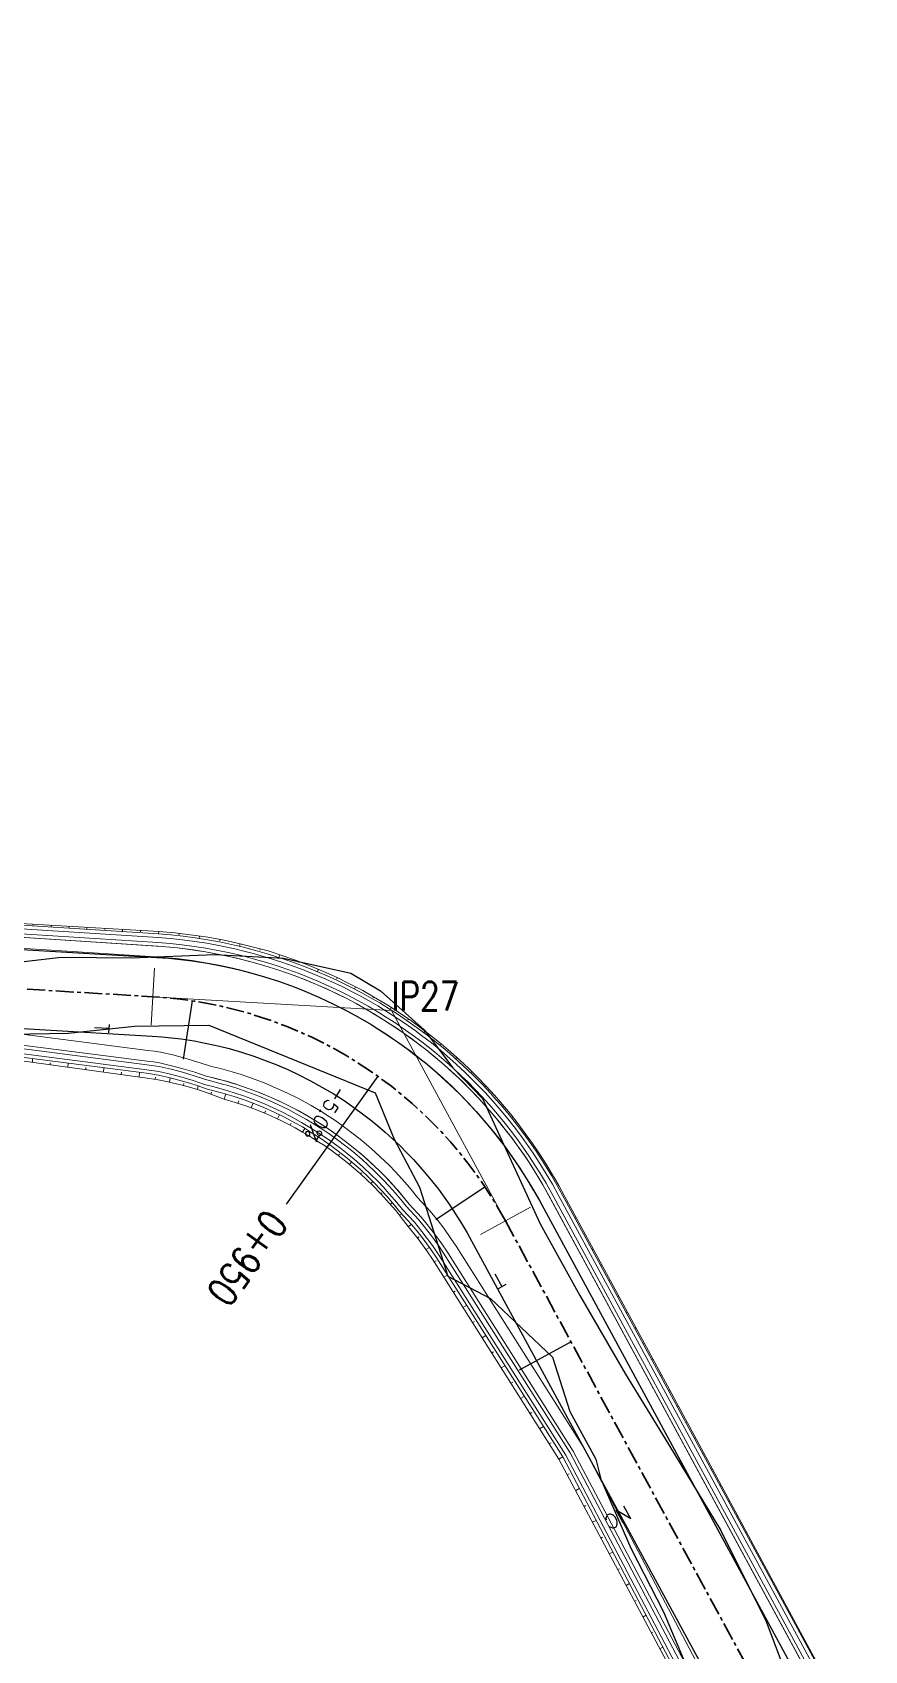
# Model space of a CAD drawing. Extents: x 337736 to 342003, y 3067251 to 3069533.
# Drawn here: x 338822.8 to 338880.9, y 3068641.5 to 3068754.5 of the extents above; entities that cross this region are included whole.
import ezdxf
from ezdxf.enums import TextEntityAlignment as Align

# ---------------------------------------------------------------- set-up
doc = ezdxf.new("R2010")
doc.units = 0
doc.header["$MEASUREMENT"] = 0
doc.linetypes.add('Center', pattern=[2, 1.25, -0.25, 0.25, -0.25])
for name, color, linetype, lineweight in [('BEC', 3, 'Continuous', 13), ('BES', 3, 'Continuous', 13), ('CFHatchLines', 4, 'Continuous', 0), ('Chainage', 7, 'Continuous', 25), ('Drain', 3, 'Continuous', 9), ('IP_Line', 150, 'Continuous', 9), ('LeftRoadExtreme', 7, 'Continuous', 13), ('RC', 9, 'Center', 30), ('RightRoadExtreme', 7, 'Continuous', 13), ('Road Width', 6, 'Continuous', 25), ('Shoulder', 30, 'Continuous', 15)]:
    doc.layers.add(name, color=color, linetype=linetype, lineweight=lineweight)
for name, color, linetype in [('IPName', 7, 'Continuous'), ('RoadEdge', 51, 'Continuous'), ('Super-Elevation', 1, 'Continuous')]:
    doc.layers.add(name, color=color, linetype=linetype)
doc.styles.get("Standard").update_dxf_attribs({"font": 'simplex.shx'})

msp = doc.modelspace()

# ---------------------------------------------------------------- linework, layer by layer
at = {"layer": 'BEC'}
for points in [[(338831.31, 3068689.17), (338831.08, 3068685.18)], [(338857.57, 3068672.47), (338854.06, 3068670.57)]]:
    msp.add_lwpolyline(points, dxfattribs=at)
at = {"layer": 'BES'}
for points in [[(338831.31, 3068689.17), (338831.08, 3068685.18)], [(338857.57, 3068672.47), (338854.06, 3068670.57)]]:
    msp.add_lwpolyline(points, dxfattribs=at)
at = {"layer": 'CFHatchLines'}
for p, q in [((338822.84, 3068692.16), (338822.84, 3068692.21)), ((338824.09, 3068692.03), (338824.09, 3068692.14)), ((338825.34, 3068692.01), (338825.34, 3068692.07)), ((338826.58, 3068691.87), (338826.59, 3068692)), ((338827.83, 3068691.86), (338827.84, 3068691.92)), ((338829.08, 3068691.71), (338829.08, 3068691.85)), ((338830.33, 3068691.7), (338830.33, 3068691.78)), ((338831.59, 3068691.55), (338831.6, 3068691.71)), ((338833.02, 3068691.5), (338833.03, 3068691.59)), ((338834.43, 3068691.23), (338834.46, 3068691.41)), ((338835.86, 3068691.08), (338835.88, 3068691.17)), ((338837.24, 3068690.69), (338837.29, 3068690.87)), ((338838.66, 3068690.42), (338838.68, 3068690.52)), ((338840, 3068689.91), (338840.06, 3068690.1)), ((338841.38, 3068689.53), (338841.42, 3068689.62)), ((338842.68, 3068688.92), (338842.76, 3068689.09)), ((338844.03, 3068688.42), (338844.07, 3068688.5)), ((338845.28, 3068687.71), (338845.35, 3068687.86)), ((338846.57, 3068687.09), (338846.61, 3068687.16)), ((338847.76, 3068686.28), (338847.84, 3068686.42)), ((338848.99, 3068685.56), (338849.04, 3068685.62)), ((338850.11, 3068684.66), (338850.2, 3068684.77)), ((338851.28, 3068683.82), (338851.32, 3068683.88)), ((338822.79, 3068682.84), (338822.78, 3068682.59)), ((338852.33, 3068682.84), (338852.41, 3068682.94)), ((338824.03, 3068682.55), (338824.02, 3068682.42)), ((338825.28, 3068682.52), (338825.26, 3068682.25)), ((338826.51, 3068682.22), (338826.51, 3068682.08)), ((338827.77, 3068682.21), (338827.75, 3068681.91)), ((338829, 3068681.89), (338828.99, 3068681.74)), ((338830.25, 3068681.89), (338830.23, 3068681.57)), ((338831.37, 3068681.56), (338831.36, 3068681.4)), ((338832.39, 3068681.51), (338832.35, 3068681.2)), ((338853.41, 3068681.91), (338853.46, 3068681.95)), ((338833.35, 3068681.1), (338833.33, 3068680.96)), ((338834.35, 3068680.94), (338834.3, 3068680.68)), ((338835.28, 3068680.51), (338835.25, 3068680.37)), ((338836.29, 3068680.38), (338836.18, 3068680.01)), ((338854.38, 3068680.85), (338854.46, 3068680.93)), ((338837.19, 3068679.9), (338837.12, 3068679.73)), ((338838.19, 3068679.73), (338838.06, 3068679.4)), ((338855.38, 3068679.82), (338855.42, 3068679.86)), ((338839.05, 3068679.19), (338838.98, 3068679.04)), ((338840.03, 3068678.93), (338839.89, 3068678.63)), ((338840.85, 3068678.33), (338840.78, 3068678.19)), ((338856.26, 3068678.69), (338856.34, 3068678.75)), ((338841.8, 3068677.97), (338841.65, 3068677.71)), ((338842.58, 3068677.32), (338842.5, 3068677.2)), ((338857.17, 3068677.58), (338857.2, 3068677.61)), ((338843.49, 3068676.87), (338843.33, 3068676.65)), ((338844.22, 3068676.17), (338844.14, 3068676.07)), ((338857.95, 3068676.38), (338858.03, 3068676.43)), ((338845.07, 3068675.63), (338844.92, 3068675.45)), ((338845.75, 3068674.88), (338845.68, 3068674.8)), ((338858.76, 3068675.2), (338858.8, 3068675.23)), ((338846.55, 3068674.27), (338846.41, 3068674.12)), ((338859.45, 3068673.94), (338859.53, 3068673.99)), ((338847.18, 3068673.47), (338847.11, 3068673.41)), ((338847.91, 3068672.78), (338847.78, 3068672.67)), ((338860.11, 3068672.82), (338860.15, 3068672.85)), ((338848.49, 3068671.96), (338848.42, 3068671.9)), ((338860.66, 3068671.7), (338860.74, 3068671.75)), ((338849.26, 3068671.27), (338849.03, 3068671.11)), ((338849.78, 3068670.4), (338849.66, 3068670.33)), ((338861.3, 3068670.63), (338861.34, 3068670.65)), ((338850.5, 3068669.66), (338850.26, 3068669.51)), ((338861.86, 3068669.5), (338861.94, 3068669.55)), ((338850.97, 3068668.72), (338850.84, 3068668.65)), ((338862.49, 3068668.43), (338862.53, 3068668.45)), ((338851.76, 3068667.73), (338851.51, 3068667.59)), ((338863.05, 3068667.31), (338863.13, 3068667.35)), ((338852.3, 3068666.6), (338852.18, 3068666.53)), ((338863.68, 3068666.23), (338863.72, 3068666.25)), ((338853.1, 3068665.61), (338852.84, 3068665.47)), ((338864.24, 3068665.11), (338864.32, 3068665.15)), ((338853.64, 3068664.48), (338853.51, 3068664.41)), ((338854.44, 3068663.5), (338854.18, 3068663.35)), ((338864.88, 3068664.03), (338864.92, 3068664.06)), ((338854.98, 3068662.37), (338854.85, 3068662.29)), ((338865.43, 3068662.91), (338865.51, 3068662.96)), ((338855.78, 3068661.38), (338855.52, 3068661.24)), ((338866.07, 3068661.83), (338866.11, 3068661.86)), ((338856.32, 3068660.25), (338856.19, 3068660.18)), ((338866.62, 3068660.71), (338866.7, 3068660.76)), ((338857.13, 3068659.26), (338856.86, 3068659.12)), ((338867.26, 3068659.64), (338867.3, 3068659.66)), ((338857.66, 3068658.13), (338857.53, 3068658.06)), ((338867.81, 3068658.52), (338867.9, 3068658.56)), ((338858.47, 3068657.15), (338858.2, 3068657)), ((338868.45, 3068657.44), (338868.49, 3068657.46)), ((338859, 3068656.01), (338858.86, 3068655.94)), ((338869.01, 3068656.32), (338869.08, 3068656.36)), ((338859.81, 3068655.03), (338859.53, 3068654.88)), ((338869.64, 3068655.24), (338869.68, 3068655.26)), ((338860.26, 3068653.85), (338860.12, 3068653.78)), ((338870.2, 3068654.12), (338870.27, 3068654.16)), ((338860.97, 3068652.82), (338860.71, 3068652.67)), ((338870.83, 3068653.04), (338870.86, 3068653.06)), ((338861.42, 3068651.64), (338861.3, 3068651.57)), ((338871.39, 3068651.92), (338871.46, 3068651.96)), ((338862.14, 3068650.6), (338861.88, 3068650.47)), ((338872.02, 3068650.84), (338872.05, 3068650.86)), ((338862.59, 3068649.43), (338862.47, 3068649.36)), ((338872.58, 3068649.73), (338872.65, 3068649.76)), ((338863.3, 3068648.39), (338863.06, 3068648.26)), ((338873.21, 3068648.64), (338873.24, 3068648.66)), ((338863.77, 3068647.22), (338863.65, 3068647.16)), ((338873.77, 3068647.53), (338873.84, 3068647.56)), ((338874.4, 3068646.44), (338874.43, 3068646.46)), ((338864.47, 3068646.18), (338864.23, 3068646.05)), ((338874.96, 3068645.33), (338875.02, 3068645.36)), ((338864.93, 3068645.01), (338864.82, 3068644.95)), ((338875.59, 3068644.25), (338875.62, 3068644.26)), ((338865.63, 3068643.97), (338865.41, 3068643.85)), ((338876.15, 3068643.13), (338876.21, 3068643.16)), ((338866.1, 3068642.8), (338866, 3068642.74)), ((338876.78, 3068642.05), (338876.81, 3068642.06)), ((338866.79, 3068641.75), (338866.59, 3068641.64))]:
    msp.add_line(p, q, dxfattribs=at)
at = {"layer": 'Chainage'}
msp.add_line((338846.89, 3068681.63), (338840.49, 3068672.68), dxfattribs=at)
at = {"layer": 'Drain'}
for points in [[(338818.31, 3068691.8), (338831.55, 3068690.95), (338832.39, 3068690.88), (338833.23, 3068690.79), (338834.07, 3068690.68), (338834.9, 3068690.55), (338835.73, 3068690.4), (338836.56, 3068690.23), (338837.38, 3068690.04), (338838.2, 3068689.82), (338839.28, 3068689.51), (338840.08, 3068689.25), (338840.61, 3068689.07), (338841.41, 3068688.78), (338841.93, 3068688.58), (338842.71, 3068688.26), (338843.48, 3068687.91), (338844.24, 3068687.55), (338844.75, 3068687.3), (338845.5, 3068686.91), (338846.23, 3068686.5), (338846.96, 3068686.07), (338847.44, 3068685.77), (338848.15, 3068685.32), (338848.61, 3068685), (338849.3, 3068684.51), (338849.98, 3068684.01), (338850.42, 3068683.66), (338850.86, 3068683.31), (338851.5, 3068682.77), (338852.13, 3068682.21), (338852.75, 3068681.63), (338853.16, 3068681.24), (338853.75, 3068680.64), (338854.14, 3068680.23), (338854.7, 3068679.61), (338855.25, 3068678.97), (338855.79, 3068678.31), (338856.14, 3068677.87), (338856.65, 3068677.2), (338856.97, 3068676.74), (338857.45, 3068676.05), (338857.91, 3068675.34), (338858.21, 3068674.87), (338858.65, 3068674.14), (338859.18, 3068673.17), (338880.03, 3068634.71)], [(338818.33, 3068692.15), (338831.57, 3068691.3), (338832.42, 3068691.23), (338833.27, 3068691.14), (338834.12, 3068691.03), (338834.96, 3068690.9), (338835.8, 3068690.74), (338836.91, 3068690.51), (338837.46, 3068690.38), (338838.29, 3068690.16), (338839.38, 3068689.84), (338840.19, 3068689.58), (338841, 3068689.31), (338841.53, 3068689.11), (338842.32, 3068688.8), (338843.11, 3068688.46), (338843.89, 3068688.11), (338844.4, 3068687.87), (338845.16, 3068687.48), (338845.66, 3068687.22), (338846.41, 3068686.8), (338846.9, 3068686.52), (338847.62, 3068686.07), (338848.34, 3068685.61), (338848.81, 3068685.29), (338849.51, 3068684.8), (338849.96, 3068684.46), (338850.64, 3068683.94), (338851.3, 3068683.4), (338851.73, 3068683.03), (338852.37, 3068682.46), (338852.99, 3068681.88), (338853.4, 3068681.49), (338854, 3068680.88), (338854.39, 3068680.47), (338854.96, 3068679.84), (338855.52, 3068679.19), (338855.88, 3068678.75), (338856.41, 3068678.09), (338856.93, 3068677.41), (338857.42, 3068676.71), (338857.74, 3068676.24), (338858.21, 3068675.53), (338858.66, 3068674.81), (338859.09, 3068674.07), (338859.49, 3068673.34), (338875.7, 3068643.45), (338880.47, 3068634.64)], [(338818.35, 3068692.4), (338831.59, 3068691.55), (338832.44, 3068691.48), (338833.3, 3068691.39), (338834.15, 3068691.28), (338835, 3068691.14), (338835.84, 3068690.99), (338836.69, 3068690.81), (338837.52, 3068690.62), (338838.35, 3068690.4), (338839.18, 3068690.17), (338840.27, 3068689.82), (338841.08, 3068689.54), (338841.89, 3068689.24), (338842.42, 3068689.03), (338843.21, 3068688.69), (338843.99, 3068688.34), (338844.51, 3068688.09), (338845.02, 3068687.84), (338845.78, 3068687.44), (338846.28, 3068687.16), (338847.03, 3068686.73), (338847.76, 3068686.28), (338848.24, 3068685.97), (338848.95, 3068685.49), (338849.65, 3068685), (338850.34, 3068684.48), (338850.79, 3068684.13), (338851.46, 3068683.59), (338851.9, 3068683.22), (338852.54, 3068682.65), (338853.17, 3068682.06), (338853.58, 3068681.67), (338854.18, 3068681.06), (338854.77, 3068680.43), (338855.15, 3068680), (338855.53, 3068679.57), (338856.08, 3068678.91), (338856.43, 3068678.47), (338856.96, 3068677.78), (338857.46, 3068677.09), (338857.95, 3068676.38), (338858.42, 3068675.67), (338858.72, 3068675.18), (338859.02, 3068674.69), (338859.31, 3068674.19), (338860.07, 3068672.8), (338880.69, 3068634.75)], [(338818.3, 3068691.55), (338831.53, 3068690.7), (338832.09, 3068690.66), (338832.92, 3068690.58), (338833.76, 3068690.47), (338834.86, 3068690.31), (338835.69, 3068690.15), (338836.51, 3068689.98), (338837.32, 3068689.79), (338838.13, 3068689.58), (338838.94, 3068689.35), (338840, 3068689.02), (338840.53, 3068688.83), (338841.32, 3068688.55), (338842.1, 3068688.24), (338842.61, 3068688.03), (338843.38, 3068687.69), (338844.14, 3068687.33), (338844.64, 3068687.08), (338845.38, 3068686.69), (338846.11, 3068686.28), (338846.59, 3068686), (338847.3, 3068685.56), (338847.77, 3068685.26), (338848.47, 3068684.79), (338849.15, 3068684.31), (338849.82, 3068683.81), (338850.26, 3068683.47), (338850.7, 3068683.12), (338851.34, 3068682.58), (338851.97, 3068682.02), (338852.58, 3068681.45), (338853.18, 3068680.86), (338853.57, 3068680.46), (338853.95, 3068680.06), (338854.52, 3068679.44), (338854.88, 3068679.02), (338855.42, 3068678.38), (338855.94, 3068677.72), (338856.28, 3068677.28), (338856.77, 3068676.6), (338857.25, 3068675.91), (338857.7, 3068675.21), (338858, 3068674.73), (338858.43, 3068674.02), (338858.84, 3068673.29), (338860.99, 3068669.32), (338879.82, 3068634.59)], [(338817.84, 3068683.73), (338830.76, 3068682.07), (338831.61, 3068681.94), (338832.42, 3068681.76), (338833.22, 3068681.55), (338834.01, 3068681.31), (338834.79, 3068681.04), (338834.98, 3068680.99), (338835.38, 3068680.89), (338835.97, 3068680.73), (338836.36, 3068680.62), (338836.94, 3068680.44), (338837.52, 3068680.25), (338838.28, 3068679.97), (338839.03, 3068679.66), (338839.59, 3068679.41), (338840.14, 3068679.15), (338840.87, 3068678.78), (338841.58, 3068678.39), (338842.28, 3068677.97), (338842.96, 3068677.53), (338843.63, 3068677.07), (338844.29, 3068676.59), (338844.77, 3068676.21), (338845.24, 3068675.82), (338845.85, 3068675.29), (338846.44, 3068674.73), (338846.87, 3068674.3), (338847.29, 3068673.86), (338847.7, 3068673.4), (338848.23, 3068672.79), (338848.62, 3068672.31), (338849.46, 3068671.42), (338849.98, 3068670.78), (338850.35, 3068670.29), (338850.72, 3068669.79), (338851.18, 3068669.1), (338860.03, 3068655.15), (338869.34, 3068637.45)], [(338817.86, 3068684.08), (338830.78, 3068682.42), (338831.64, 3068682.29), (338832.46, 3068682.1), (338833.27, 3068681.89), (338834.07, 3068681.65), (338834.86, 3068681.39), (338835.06, 3068681.33), (338836.06, 3068681.07), (338836.46, 3068680.96), (338837.05, 3068680.78), (338837.83, 3068680.51), (338838.6, 3068680.22), (338839.36, 3068679.9), (338839.92, 3068679.64), (338840.67, 3068679.28), (338841.21, 3068678.99), (338841.93, 3068678.59), (338842.64, 3068678.16), (338843.33, 3068677.71), (338844, 3068677.24), (338844.66, 3068676.74), (338845.15, 3068676.35), (338845.78, 3068675.82), (338846.23, 3068675.4), (338846.68, 3068674.98), (338847.27, 3068674.39), (338847.69, 3068673.94), (338848.1, 3068673.48), (338848.5, 3068673.01), (338848.89, 3068672.53), (338849.75, 3068671.62), (338850.14, 3068671.13), (338850.65, 3068670.47), (338851.14, 3068669.79), (338851.49, 3068669.27), (338860.34, 3068655.31), (338869.65, 3068637.61)], [(338817.87, 3068684.33), (338830.8, 3068682.67), (338831.24, 3068682.61), (338831.66, 3068682.54), (338832.49, 3068682.35), (338833.31, 3068682.14), (338834.12, 3068681.9), (338834.92, 3068681.63), (338835.12, 3068681.57), (338835.52, 3068681.47), (338836.13, 3068681.31), (338837.12, 3068681.01), (338837.91, 3068680.74), (338838.69, 3068680.45), (338839.46, 3068680.13), (338840.03, 3068679.87), (338840.59, 3068679.6), (338841.33, 3068679.21), (338842.06, 3068678.81), (338842.77, 3068678.37), (338843.47, 3068677.92), (338843.98, 3068677.56), (338844.65, 3068677.06), (338845.3, 3068676.55), (338845.78, 3068676.14), (338846.4, 3068675.59), (338847.01, 3068675.01), (338847.45, 3068674.57), (338847.87, 3068674.11), (338848.29, 3068673.65), (338848.7, 3068673.17), (338849.09, 3068672.68), (338849.95, 3068671.76), (338850.35, 3068671.27), (338850.86, 3068670.61), (338851.36, 3068669.92), (338851.71, 3068669.39), (338860.55, 3068655.43), (338869.87, 3068637.73)], [(338817.82, 3068683.48), (338830.75, 3068681.82), (338831.59, 3068681.69), (338832.39, 3068681.51), (338833.18, 3068681.3), (338833.77, 3068681.12), (338834.35, 3068680.94), (338834.73, 3068680.8), (338834.92, 3068680.74), (338835.9, 3068680.49), (338836.86, 3068680.21), (338837.63, 3068679.94), (338838.19, 3068679.73), (338838.94, 3068679.43), (338839.67, 3068679.1), (338840.39, 3068678.75), (338841.11, 3068678.37), (338841.63, 3068678.07), (338842.32, 3068677.65), (338842.99, 3068677.21), (338843.65, 3068676.75), (338844.14, 3068676.39), (338844.77, 3068675.89), (338845.23, 3068675.5), (338845.68, 3068675.1), (338846.27, 3068674.55), (338846.69, 3068674.12), (338847.11, 3068673.69), (338847.52, 3068673.24), (338848.04, 3068672.63), (338848.42, 3068672.16), (338849.26, 3068671.27), (338849.64, 3068670.8), (338850.14, 3068670.16), (338850.62, 3068669.49), (338850.97, 3068668.98), (338859.81, 3068655.03), (338869.12, 3068637.33)]]:
    msp.add_lwpolyline(points, dxfattribs=at)
at = {"layer": 'IP_Line'}
msp.add_lwpolyline([(338831.2, 3068687.17), (338847.86, 3068686.2), (338855.81, 3068671.52)], dxfattribs=at)
at = {"layer": 'LeftRoadExtreme'}
msp.add_lwpolyline([(338818.35, 3068692.48), (338831.6, 3068691.71), (338832.74, 3068691.62), (338833.6, 3068691.52), (338834.17, 3068691.45), (338835.03, 3068691.32), (338836.16, 3068691.12), (338837.29, 3068690.87), (338838.41, 3068690.59), (338839.24, 3068690.36), (338840.33, 3068690.01), (338841.15, 3068689.72), (338842.22, 3068689.31), (338843.28, 3068688.86), (338844.07, 3068688.5), (338844.84, 3068688.12), (338845.86, 3068687.59), (338846.61, 3068687.16), (338847.6, 3068686.57), (338848.56, 3068685.94), (338849.27, 3068685.45), (338849.74, 3068685.12), (338850.65, 3068684.42), (338851.32, 3068683.88), (338851.98, 3068683.32), (338852.62, 3068682.74), (338853.25, 3068682.15), (338853.86, 3068681.55), (338854.46, 3068680.93), (338855.04, 3068680.29), (338855.61, 3068679.64), (338856.16, 3068678.98), (338856.69, 3068678.3), (338857.2, 3068677.61), (338857.7, 3068676.91), (338858.18, 3068676.19), (338858.65, 3068675.47), (338859.24, 3068674.49), (338859.53, 3068673.99), (338859.91, 3068673.29), (338867.42, 3068659.44), (338877.04, 3068641.62), (338880.89, 3068634.54)], dxfattribs=at)
at = {"layer": 'RC', "linetype": 'Center'}
msp.add_lwpolyline([(338795.34, 3068758.61), (338778.49, 3068738.25), (338778.49, 3068738.25, 0.089603), (338771.51, 3068725.86), (338771.51, 3068725.86), (338771.4, 3068725.54), (338771.4, 3068725.54, 0.193408), (338772.65, 3068699.47), (338772.65, 3068699.47), (338772.72, 3068699.3), (338772.72, 3068699.3, 0.314963), (338792.5, 3068687.71), (338792.5, 3068687.71), (338793.61, 3068687.8), (338793.61, 3068687.8, -0.034615), (338816.43, 3068688.04), (338816.43, 3068688.04), (338831.2, 3068687.17), (338831.2, 3068687.17, -0.259461), (338855.81, 3068671.52), (338855.81, 3068671.52), (338876.75, 3068632.9)], format="xyb", dxfattribs=at)
at = {"layer": 'RightRoadExtreme'}
msp.add_lwpolyline([(338817.81, 3068683.27), (338830.96, 3068681.46), (338831.56, 3068681.36), (338832.15, 3068681.24), (338832.55, 3068681.16), (338833.14, 3068681.01), (338833.91, 3068680.8), (338834.3, 3068680.68), (338834.87, 3068680.5), (338835.62, 3068680.23), (338836.18, 3068680.01), (338836.94, 3068679.79), (338837.69, 3068679.54), (338838.43, 3068679.26), (338839.17, 3068678.96), (338840.07, 3068678.55), (338840.6, 3068678.28), (338841.13, 3068678.01), (338841.65, 3068677.71), (338842.17, 3068677.41), (338842.67, 3068677.09), (338843.17, 3068676.77), (338843.66, 3068676.42), (338844.14, 3068676.07), (338844.77, 3068675.58), (338845.23, 3068675.2), (338845.68, 3068674.8), (338846.12, 3068674.4), (338846.55, 3068673.98), (338847.11, 3068673.41), (338847.51, 3068672.97), (338847.91, 3068672.52), (338848.17, 3068672.21), (338848.54, 3068671.75), (338849.03, 3068671.11), (338849.41, 3068670.64), (338849.78, 3068670.17), (338850.37, 3068669.35), (338850.71, 3068668.85), (338859.53, 3068654.88), (338868.94, 3068637.23)], dxfattribs=at)
at = {"layer": 'Road Width'}
for points in [[(338815.74, 3068690.83), (338831.48, 3068689.91), (338832.3, 3068689.85), (338833.12, 3068689.77), (338833.93, 3068689.67), (338835.01, 3068689.5), (338836.08, 3068689.29), (338837.14, 3068689.06), (338837.94, 3068688.85), (338838.99, 3068688.55), (338840.03, 3068688.22), (338841.05, 3068687.85), (338841.81, 3068687.55), (338842.82, 3068687.12), (338843.81, 3068686.65), (338844.78, 3068686.16), (338845.5, 3068685.77), (338846.44, 3068685.22), (338847.36, 3068684.63), (338848.27, 3068684.02), (338848.93, 3068683.54), (338849.58, 3068683.05), (338850.22, 3068682.54), (338850.85, 3068682.01), (338851.46, 3068681.47), (338852.06, 3068680.91), (338852.65, 3068680.33), (338853.22, 3068679.75), (338853.77, 3068679.15), (338854.31, 3068678.53), (338854.84, 3068677.9), (338855.35, 3068677.26), (338855.84, 3068676.61), (338856.31, 3068675.94), (338856.77, 3068675.26), (338857.22, 3068674.57), (338857.64, 3068673.88), (338858.18, 3068672.93), (338879.28, 3068634)], [(338815.44, 3068685.34), (338831.14, 3068684.42), (338831.82, 3068684.37), (338832.5, 3068684.3), (338833.17, 3068684.22), (338834.07, 3068684.08), (338834.96, 3068683.91), (338835.85, 3068683.71), (338836.51, 3068683.54), (338837.38, 3068683.29), (338838.25, 3068683.01), (338839.1, 3068682.7), (338839.74, 3068682.45), (338840.57, 3068682.1), (338841.39, 3068681.71), (338842.2, 3068681.3), (338843, 3068680.86), (338843.78, 3068680.4), (338844.54, 3068679.91), (338845.29, 3068679.39), (338845.84, 3068678.99), (338846.38, 3068678.57), (338846.91, 3068678.14), (338847.42, 3068677.7), (338847.93, 3068677.24), (338848.43, 3068676.77), (338848.91, 3068676.29), (338849.38, 3068675.8), (338849.84, 3068675.29), (338850.28, 3068674.78), (338850.71, 3068674.25), (338851.13, 3068673.72), (338851.54, 3068673.17), (338851.93, 3068672.61), (338852.31, 3068672.04), (338852.79, 3068671.27), (338853.13, 3068670.69), (338853.47, 3068670.08), (338874.43, 3068631.41)]]:
    msp.add_lwpolyline(points, dxfattribs=at)
at = {"layer": 'RoadEdge'}
for points in [[(338820.17, 3068689.4, 1417.26), (338824.8, 3068689.94, 1417.98), (338829.67, 3068689.88, 1418.81), (338835.52, 3068690.11, 1419.82), (338840.32, 3068689.87, 1420.51), (338845.01, 3068688.81, 1421.06), (338847.08, 3068687.58, 1421.27), (338850.13, 3068684.85, 1421.53), (338852.14, 3068682.19, 1421.91), (338854.21, 3068680.06, 1422.18), (338858.24, 3068671.3, 1422.98), (338861, 3068666.31, 1423.48), (338864.2, 3068660.8, 1423.88), (338867.23, 3068655.88, 1424.27), (338870.85, 3068649.9, 1425.11), (338874.01, 3068643.53, 1425.83), (338876.55, 3068636.84, 1426.62)], [(338819.94, 3068684.52, 1417.14), (338825.28, 3068684.63, 1418), (338829.92, 3068685.11, 1418.83), (338835.09, 3068685.17, 1419.72), (338846.72, 3068680.45, 1421.66), (338848.05, 3068677.23, 1422.04), (338849.82, 3068673.86, 1422.42), (338851.78, 3068667.66, 1422.89), (338854.77, 3068666.09, 1423.33), (338859.1, 3068662, 1423.65), (338860.3, 3068658.21, 1424.15), (338862.12, 3068654.87, 1424.29), (338862.12, 3068654.87, 1424.29), (338862.47, 3068653.47, 1424.4), (338864.57, 3068648.65, 1424.82), (338866.85, 3068644.21, 1425.38), (338869.96, 3068636.8, 1426.36)]]:
    msp.add_polyline3d(points, dxfattribs=at)
at = {"layer": 'Shoulder'}
for points in [[(338818.25, 3068690.8), (338831.76, 3068689.93), (338832.85, 3068689.83), (338833.93, 3068689.69), (338835.01, 3068689.52), (338835.81, 3068689.36), (338836.35, 3068689.25), (338836.88, 3068689.13), (338837.67, 3068688.93), (338838.2, 3068688.78), (338838.99, 3068688.55), (338839.77, 3068688.3), (338840.54, 3068688.04), (338841.56, 3068687.65), (338842.57, 3068687.23), (338843.56, 3068686.77), (338844.54, 3068686.29), (338845.26, 3068685.9), (338845.97, 3068685.5), (338846.91, 3068684.93), (338847.59, 3068684.48), (338848.49, 3068683.86), (338849.15, 3068683.38), (338849.8, 3068682.88), (338850.43, 3068682.36), (338851.05, 3068681.83), (338851.66, 3068681.28), (338852.26, 3068680.72), (338852.65, 3068680.33), (338853.03, 3068679.94), (338853.4, 3068679.55), (338853.95, 3068678.94), (338854.49, 3068678.32), (338855.01, 3068677.69), (338855.51, 3068677.04), (338856, 3068676.39), (338856.47, 3068675.72), (338856.92, 3068675.04), (338857.22, 3068674.58), (338857.78, 3068673.64), (338858.3, 3068672.7), (338879.28, 3068634)], [(338818.3, 3068691.55), (338831.81, 3068690.68), (338832.92, 3068690.58), (338834.03, 3068690.43), (338834.86, 3068690.31), (338835.96, 3068690.1), (338837.05, 3068689.86), (338837.86, 3068689.65), (338838.94, 3068689.35), (338840, 3068689.02), (338841.06, 3068688.65), (338841.84, 3068688.35), (338842.61, 3068688.03), (338843.63, 3068687.57), (338844.64, 3068687.08), (338845.38, 3068686.69), (338846.35, 3068686.14), (338847.3, 3068685.56), (338848.24, 3068684.95), (338848.93, 3068684.47), (338849.6, 3068683.98), (338850.26, 3068683.47), (338850.91, 3068682.94), (338851.55, 3068682.39), (338852.17, 3068681.83), (338852.78, 3068681.26), (338853.37, 3068680.67), (338853.95, 3068680.06), (338854.52, 3068679.44), (338855.06, 3068678.81), (338855.59, 3068678.16), (338856.11, 3068677.5), (338856.61, 3068676.83), (338857.09, 3068676.14), (338857.55, 3068675.44), (338858, 3068674.73), (338858.43, 3068674.02), (338858.96, 3068673.06), (338880.07, 3068634.11)], [(338817.92, 3068685.08), (338830.84, 3068683.42), (338831.29, 3068683.36), (338831.72, 3068683.29), (338832.58, 3068683.1), (338833.43, 3068682.88), (338834.26, 3068682.63), (338835.08, 3068682.36), (338835.29, 3068682.3), (338835.91, 3068682.15), (338836.74, 3068681.92), (338837.36, 3068681.73), (338837.97, 3068681.52), (338838.97, 3068681.15), (338839.76, 3068680.81), (338840.54, 3068680.46), (338841.31, 3068680.08), (338841.88, 3068679.77), (338842.25, 3068679.56), (338842.99, 3068679.12), (338843.53, 3068678.78), (338843.89, 3068678.54), (338844.59, 3068678.04), (338845.28, 3068677.53), (338845.78, 3068677.13), (338846.43, 3068676.57), (338847.07, 3068675.99), (338847.69, 3068675.4), (338848.13, 3068674.93), (338848.57, 3068674.46), (338849.14, 3068673.81), (338849.68, 3068673.15), (338850.56, 3068672.2), (338851.11, 3068671.52), (338851.5, 3068671), (338852.01, 3068670.29), (338852.37, 3068669.75), (338861.21, 3068655.79), (338861.33, 3068655.57), (338870.53, 3068638.09)], [(338817.87, 3068684.33), (338830.8, 3068682.67), (338831.24, 3068682.61), (338831.66, 3068682.54), (338832.49, 3068682.35), (338833.31, 3068682.14), (338834.12, 3068681.9), (338834.92, 3068681.63), (338835.12, 3068681.57), (338835.72, 3068681.42), (338836.33, 3068681.26), (338836.93, 3068681.08), (338837.32, 3068680.95), (338837.91, 3068680.74), (338838.5, 3068680.52), (338838.89, 3068680.37), (338839.46, 3068680.13), (338840.22, 3068679.78), (338840.97, 3068679.41), (338841.7, 3068679.01), (338842.42, 3068678.59), (338843.12, 3068678.15), (338843.98, 3068677.56), (338844.65, 3068677.06), (338845.3, 3068676.55), (338845.94, 3068676.01), (338846.56, 3068675.45), (338847.15, 3068674.87), (338847.59, 3068674.42), (338848.01, 3068673.96), (338848.56, 3068673.33), (338849.09, 3068672.68), (338849.95, 3068671.76), (338850.35, 3068671.27), (338850.86, 3068670.61), (338851.36, 3068669.92), (338851.71, 3068669.39), (338860.55, 3068655.43), (338869.87, 3068637.73)]]:
    msp.add_lwpolyline(points, dxfattribs=at)
at = {"layer": 'Super-Elevation'}
for p, q in [((338833.93, 3068686.89), (338833.31, 3068682.81)), ((338854.4, 3068673.88), (338850.96, 3068671.59)), ((338860.4, 3068663.06), (338856.78, 3068661.09))]:
    msp.add_line(p, q, dxfattribs=at)

# ---------------------------------------------------------------- texts
at = {"layer": 'Chainage', "width": 0.8}
msp.add_text('0+950', height=2, rotation=234.4327, dxfattribs=at).set_placement((338839.91, 3068671.87), align=Align.MIDDLE_LEFT)
at = {"layer": 'IPName', "width": 0.8}
msp.add_text('IP27', height=2, dxfattribs=at).set_placement((338847.86, 3068686.2))
at = {"layer": 'Super-Elevation'}
for s, rotation, p in [('T', 266.6439, (338827.64, 3068685.31)), ('-5.0%', 237.5534, (338844.43, 3068680.8)), ('T', 208.4629, (338855.64, 3068667.52)), ('NC', 208.4629, (338864.47, 3068651.23))]:
    msp.add_text(s, height=1, rotation=rotation, dxfattribs=at).set_placement(p, align=Align.MIDDLE_LEFT)

doc.saveas('drawing.dxf')
